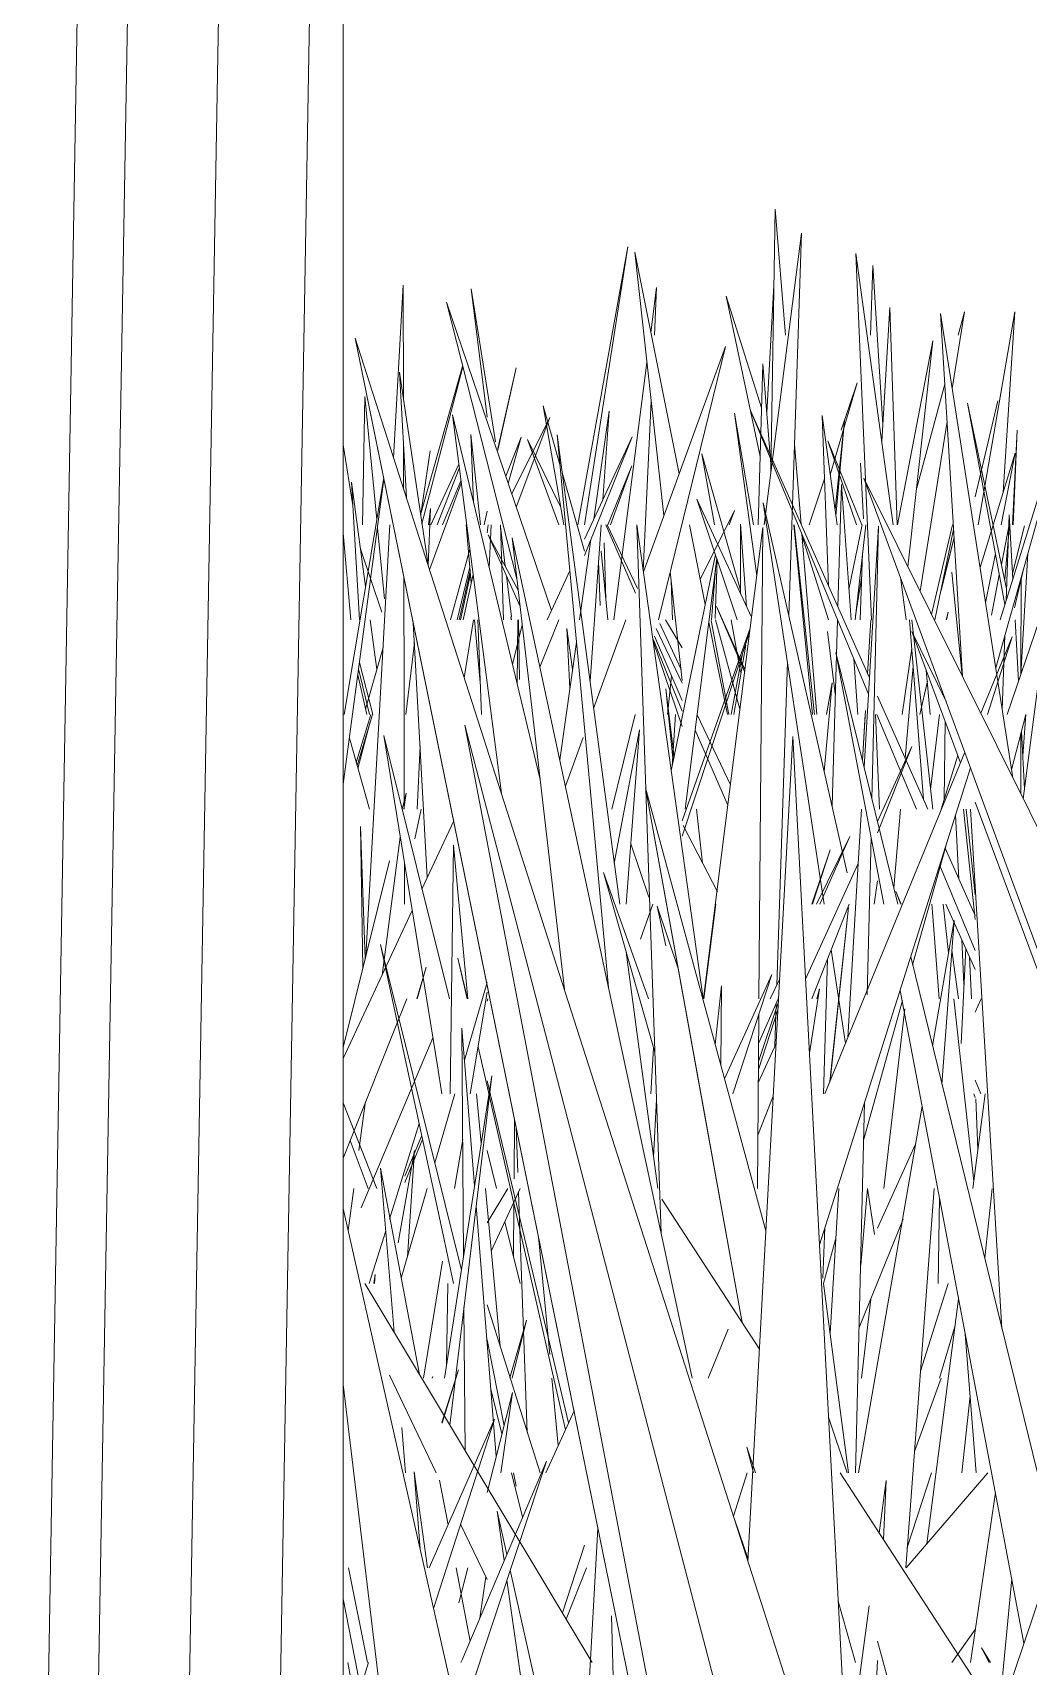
# Model space of a CAD drawing. Header units: millimetres. Extents: x -10020 to 20888, y -4665 to 12339.
# Drawn here: x 1306.92 to 1335.87, y 3074.69 to 3122.22 of the extents above; entities that cross this region are included whole.
import ezdxf

# ---------------------------------------------------------------- set-up
doc = ezdxf.new("R2010")
doc.units = ezdxf.units.MM
doc.layers.add('A-FLOR-HRAL', color=11, linetype='Continuous', lineweight=9)
doc.layers.add('G-IMPT', color=8, linetype='Continuous', lineweight=9)

# ---------------------------------------------------------------- blocks, each defined once
blk = doc.blocks.new('Railing - 1_-408027-West')
at = {"layer": 'A-FLOR-HRAL'}
blk.add_line((1315.951, 3568.44), (1315.951, 3048), dxfattribs=at)
blk = doc.blocks.new('Railing - Railing-407973-West')
at = {"layer": 'A-FLOR-HRAL'}
for p, q in [((1308.381, 3048), (1316.065, 3490.552)), ((1311.027, 3048), (1316.065, 3338.152)), ((1313.673, 3048), (1316.065, 3185.752))]:
    blk.add_line(p, q, dxfattribs=at)
blk.add_blockref('Railing - 1_-408027-West', (0, 0))
blk = doc.blocks.new('Top Rail Type - Top Rail_Internal_-407996-West')
at = {"layer": 'A-FLOR-HRAL'}
blk.add_line((1306.919, 3048), (1322.413, 3940.428), dxfattribs=at)
blk = doc.blocks.new('Grass Array - 25_dwg-V18-West')
at = {"layer": 'G-IMPT'}
blk.add_line((1335.664, 3105.142), (1335.667, 3106.381), dxfattribs=at)
blk = doc.blocks.new('Grass Array - 25_dwg-V19-West')
at = {"layer": 'G-IMPT'}
for p, q in [((1328.387, 3109.421), (1328.51, 3117.087)), ((1328.812, 3113.419), (1328.51, 3117.087)), ((1328.194, 3107.901), (1329.275, 3116.393)), ((1328.912, 3105.25), (1329.275, 3116.393)), ((1322.777, 3107.901), (1324.224, 3115.987)), ((1322.968, 3107.901), (1324.224, 3115.987)), ((1325.72, 3109.39), (1324.429, 3115.838)), ((1325.278, 3108.178), (1324.429, 3115.838)), ((1331.946, 3107.901), (1330.856, 3115.8)), ((1331.311, 3105.142), (1330.856, 3115.8)), ((1317.416, 3109.853), (1317.696, 3114.874)), ((1317.702, 3111.572), (1317.696, 3114.874)), ((1328.268, 3111.166), (1328.474, 3114.865)), ((1322.005, 3105.409), (1318.951, 3114.385)), ((1321.008, 3106.294), (1318.951, 3114.385)), ((1328.116, 3111.306), (1327.091, 3114.557)), ((1328.077, 3109.889), (1327.091, 3114.557)), ((1331.845, 3114.224), (1331.611, 3110.33)), ((1331.611, 3110.33), (1331.845, 3114.224)), ((1331.845, 3114.224), (1332.057, 3107.901)), ((1335.427, 3100.537), (1333.322, 3114.054)), ((1333.961, 3103.49), (1333.322, 3114.054)), ((1333.663, 3111.866), (1334.017, 3114.105)), ((1333.831, 3113.419), (1334.017, 3114.105)), ((1332.033, 3064.311), (1316.3, 3113.33)), ((1316.3, 3113.33), (1318.697, 3101.573)), ((1329.618, 3048), (1316.3, 3113.33)), ((1334.928, 3103.741), (1337.733, 3113.761)), ((1335.056, 3105.142), (1337.733, 3113.761)), ((1324.681, 3106.536), (1327.066, 3113.087)), ((1325.118, 3105.142), (1327.066, 3113.087)), ((1332.074, 3107.901), (1333.102, 3113.261)), ((1332.376, 3106.681), (1333.102, 3113.261)), ((1317.588, 3112.346), (1318.417, 3106.734)), ((1317.588, 3112.346), (1317.789, 3108.693)), ((1318.201, 3108.197), (1319.424, 3112.523)), ((1318.24, 3107.934), (1319.431, 3112.495)), ((1328.022, 3107.901), (1328.152, 3112.591)), ((1328.391, 3109.668), (1328.152, 3112.591)), ((1332.63, 3108.983), (1333.447, 3111.998)), ((1335.728, 3099.932), (1337.33, 3112.32)), ((1335.239, 3106.044), (1334.107, 3111.441)), ((1335.193, 3105.581), (1334.107, 3111.441)), ((1320.552, 3100.082), (1319.125, 3111.1)), ((1321.678, 3100.487), (1319.125, 3111.1)), ((1322.253, 3109.656), (1321.767, 3111.365)), ((1322.368, 3107.901), (1321.767, 3111.365)), ((1323.24, 3108.07), (1323.684, 3111.207)), ((1323.502, 3108.634), (1323.684, 3111.207)), ((1327.887, 3107.901), (1327.332, 3111.155)), ((1327.976, 3106.421), (1327.332, 3111.155)), ((1331.255, 3103.446), (1327.796, 3111.227)), ((1331.227, 3102.976), (1327.796, 3111.227)), ((1330.068, 3106.117), (1329.883, 3111.084)), ((1330.314, 3107.901), (1329.883, 3111.084)), ((1319.737, 3108.554), (1319.661, 3110.526)), ((1319.942, 3107.901), (1319.661, 3110.526)), ((1323.215, 3099.294), (1322.173, 3110.517)), ((1323.993, 3096.865), (1322.173, 3110.517)), ((1322.971, 3107.014), (1324.351, 3110.463)), ((1322.971, 3107.489), (1324.351, 3110.463)), ((1332.73, 3105.967), (1333.512, 3110.912)), ((1317.707, 3108.946), (1317.705, 3110.215)), ((1329.265, 3107.922), (1329.074, 3110.24)), ((1315.951, 3100.356), (1317.136, 3109.23)), ((1315.978, 3102.383), (1317.128, 3109.271)), ((1322.971, 3107.138), (1322.319, 3109.426)), ((1330.334, 3105.517), (1330.438, 3109.073)), ((1330.719, 3105.142), (1330.438, 3109.073)), ((1331.094, 3109.262), (1339.841, 3091.651)), ((1331.094, 3109.262), (1335.195, 3098.117)), ((1327.412, 3105.142), (1326.236, 3108.65)), ((1327.824, 3105.211), (1326.236, 3108.65)), ((1330.608, 3097.775), (1328.165, 3108.541)), ((1329.941, 3096.865), (1328.165, 3108.541)), ((1318.418, 3106.731), (1318.491, 3108.375)), ((1318.434, 3107.901), (1318.491, 3108.375)), ((1320.046, 3107.901), (1320.133, 3108.295)), ((1335.227, 3105.692), (1335.314, 3108.192)), ((1335.421, 3106.318), (1335.314, 3108.192)), ((1316.608, 3095.354), (1317.308, 3107.901)), ((1318.453, 3107.901), (1318.455, 3107.907)), ((1318.453, 3107.901), (1318.455, 3107.907)), ((1320.133, 3107.666), (1320.169, 3107.901)), ((1320.169, 3107.612), (1321.042, 3106.003)), ((1320.169, 3107.612), (1321.097, 3105.522)), ((1321.097, 3105.522), (1320.169, 3107.612)), ((1323.129, 3103.35), (1323.45, 3107.901)), ((1324.454, 3105.913), (1323.59, 3107.901)), ((1324.505, 3106.053), (1323.63, 3107.901)), ((1326.423, 3094.106), (1324.49, 3107.898)), ((1324.86, 3097.07), (1324.49, 3107.898)), ((1326.481, 3105.586), (1326.018, 3107.901)), ((1326.818, 3097.224), (1328.153, 3107.823)), ((1328.041, 3094.106), (1328.153, 3107.823)), ((1329.598, 3102.383), (1329.051, 3107.901)), ((1329.656, 3102.383), (1329.061, 3107.901)), ((1329.522, 3104.804), (1329.289, 3107.637)), ((1330.657, 3106.018), (1331.04, 3107.901)), ((1330.838, 3105.142), (1331.148, 3107.901)), ((1331.521, 3107.862), (1331.099, 3100.855)), ((1331.521, 3107.862), (1331.329, 3099.921)), ((1323.124, 3096.966), (1320.867, 3107.524)), ((1322.382, 3094.382), (1320.867, 3107.524)), ((1322.826, 3105.142), (1323.156, 3107.478)), ((1330.06, 3105.142), (1329.294, 3107.571)), ((1325.493, 3100.745), (1326.777, 3107.035)), ((1325.896, 3099.624), (1326.816, 3106.918)), ((1335.859, 3107.066), (1335.662, 3103.558)), ((1317.719, 3102.942), (1317.712, 3106.404)), ((1319.437, 3105.142), (1319.727, 3106.455)), ((1321.881, 3105.142), (1322.54, 3106.563)), ((1325.811, 3103.377), (1325.46, 3106.539)), ((1326.777, 3106.602), (1326.658, 3105.142)), ((1332.327, 3105.142), (1332.156, 3106.375)), ((1333.951, 3103.51), (1333.647, 3106.529)), ((1335.659, 3103.55), (1335.667, 3106.381)), ((1327.625, 3103.63), (1326.806, 3105.523)), ((1327.632, 3103.688), (1326.806, 3105.523)), ((1317.989, 3105.048), (1318.21, 3101.01)), ((1319.472, 3103.447), (1319.738, 3105.142)), ((1319.974, 3102.383), (1319.868, 3105.142)), ((1320.871, 3103.842), (1321.159, 3104.988)), ((1321.013, 3103.272), (1321.025, 3105.142)), ((1321.073, 3103.402), (1321.049, 3105.142)), ((1321.67, 3103.765), (1322.221, 3105.142)), ((1322.455, 3104.884), (1322.62, 3103.688)), ((1322.455, 3104.884), (1322.543, 3103.142)), ((1323.234, 3102.562), (1324.173, 3105.142)), ((1325.811, 3103.292), (1325.056, 3104.888)), ((1327.784, 3104.895), (1325.811, 3099.289)), ((1327.768, 3104.766), (1325.811, 3098.839)), ((1326.83, 3103.843), (1326.584, 3105.073)), ((1329.522, 3104.804), (1329.722, 3102.383)), ((1330.261, 3102.989), (1330.032, 3104.801)), ((1330.166, 3099.722), (1330.323, 3105.142)), ((1331.298, 3105.142), (1331.203, 3103.563)), ((1331.203, 3103.563), (1331.298, 3105.142)), ((1332.829, 3099.905), (1332.42, 3105.142)), ((1333.097, 3099.624), (1332.489, 3105.142)), ((1333.486, 3102.763), (1332.49, 3104.795)), ((1333.905, 3100.979), (1332.49, 3104.795)), ((1335.263, 3102.383), (1336.2, 3105.142)), ((1335.592, 3103.352), (1335.489, 3105.142)), ((1316.6, 3102.537), (1317.109, 3104.335)), ((1317.768, 3102.383), (1318.02, 3104.473)), ((1322.249, 3101.061), (1322.733, 3104.485)), ((1325.811, 3102.032), (1324.965, 3104.52)), ((1325.811, 3102.476), (1324.975, 3104.559)), ((1325.811, 3102.789), (1324.999, 3104.658)), ((1332.485, 3104.31), (1332.202, 3102.383)), ((1334.494, 3102.417), (1335.405, 3104.641)), ((1334.69, 3102.383), (1335.405, 3104.641)), ((1335.117, 3102.53), (1335.192, 3104.682)), ((1316.811, 3102.383), (1316.423, 3103.894)), ((1326.83, 3103.843), (1327.122, 3102.383)), ((1328.561, 3094.508), (1328.868, 3103.917)), ((1332.078, 3096.865), (1330.282, 3104.187)), ((1331.67, 3096.865), (1330.282, 3104.187)), ((1330.917, 3102.383), (1330.801, 3104)), ((1332.526, 3103.787), (1332.292, 3101.113)), ((1316.635, 3102.383), (1316.376, 3103.539)), ((1316.715, 3102.383), (1316.399, 3103.707)), ((1332.719, 3102.383), (1332.944, 3103.349)), ((1333.025, 3102.383), (1332.906, 3103.671)), ((1317.719, 3102.942), (1317.725, 3099.624)), ((1325.547, 3101.011), (1325.336, 3103.132)), ((1325.571, 3101.128), (1325.336, 3103.132)), ((1329.938, 3100.727), (1330.174, 3103.303)), ((1330.002, 3102.383), (1330.174, 3103.303)), ((1332.954, 3099.624), (1331.489, 3102.919)), ((1316.327, 3100.99), (1316.755, 3102.383)), ((1316.353, 3100.897), (1316.798, 3102.383)), ((1323.765, 3099.624), (1324.441, 3102.383)), ((1327.21, 3100.335), (1326.243, 3102.378)), ((1331.052, 3101.05), (1331.139, 3102.503)), ((1331.052, 3101.05), (1331.132, 3102.383)), ((1331.547, 3099.624), (1331.429, 3102.383)), ((1332.468, 3099.993), (1331.473, 3102.383)), ((1333.034, 3100.196), (1333.291, 3102.383)), ((1335.39, 3100.776), (1335.8, 3102.383)), ((1335.713, 3101.179), (1335.807, 3102.383)), ((1316.378, 3100.807), (1316.734, 3102.169)), ((1322.01, 3092.411), (1319.49, 3102.077)), ((1325.512, 3070.558), (1319.49, 3102.077)), ((1323.834, 3098.061), (1324.572, 3101.94)), ((1324.178, 3096.865), (1324.572, 3101.94)), ((1327.135, 3099.742), (1326.186, 3101.926)), ((1333.429, 3099.903), (1333.457, 3102.187)), ((1335.765, 3100.218), (1335.675, 3101.891)), ((1316.13, 3101.694), (1316.71, 3099.624)), ((1317.129, 3101.775), (1319.037, 3094.106)), ((1317.129, 3101.775), (1318.688, 3092.161)), ((1318.103, 3099.624), (1318.185, 3101.473)), ((1329.618, 3048), (1318.697, 3101.573)), ((1322.925, 3101.713), (1322.411, 3100.302)), ((1327.721, 3077.745), (1329.024, 3101.747)), ((1329.53, 3092.13), (1329.024, 3101.747)), ((1331.489, 3098.941), (1332.484, 3101.454)), ((1331.489, 3099.274), (1332.484, 3101.454)), ((1335.655, 3101.814), (1335.653, 3100.083)), ((1318.395, 3097.635), (1318.21, 3101.01)), ((1331.328, 3094.692), (1334.03, 3101.284)), ((1333.342, 3099.624), (1333.828, 3101.187)), ((1329.802, 3086.95), (1334.198, 3100.828)), ((1317.663, 3099.624), (1317.778, 3100.092)), ((1317.717, 3099.624), (1317.778, 3100.092)), ((1324.742, 3100.245), (1328.244, 3087.362)), ((1324.742, 3100.245), (1326.434, 3090.879)), ((1327.552, 3084.694), (1324.742, 3100.245)), ((1332.468, 3099.993), (1332.621, 3099.624)), ((1318.03, 3098.768), (1318.219, 3099.624)), ((1326.401, 3098.059), (1326.227, 3099.624)), ((1331.025, 3099.624), (1330.892, 3097.405)), ((1332.162, 3099.624), (1331.962, 3097.338)), ((1334.33, 3096.417), (1333.99, 3099.624)), ((1334.07, 3099.624), (1334.33, 3097.133)), ((1334.194, 3099.624), (1335.107, 3084.517)), ((1339.351, 3086.292), (1334.33, 3099.833)), ((1316.523, 3095.009), (1316.456, 3099.125)), ((1316.589, 3095.278), (1316.456, 3099.125)), ((1318.241, 3097.303), (1319.163, 3099.288)), ((1323.215, 3099.294), (1323.665, 3094.437)), ((1325.837, 3099.156), (1326.831, 3097.224)), ((1332.033, 3064.311), (1343.738, 3099.117)), ((1333.852, 3097.605), (1333.761, 3099.45)), ((1317.079, 3094.799), (1317.609, 3098.812)), ((1319.063, 3091.347), (1319.16, 3098.582)), ((1319.575, 3094.106), (1319.16, 3098.582)), ((1324.314, 3098.623), (1324.842, 3097.07)), ((1330.681, 3098.831), (1329.717, 3096.865)), ((1330.681, 3098.831), (1329.815, 3096.865)), ((1331.302, 3098.809), (1331.191, 3094.23)), ((1315.951, 3092.693), (1317.292, 3098.123)), ((1317.728, 3098.081), (1317.73, 3096.865)), ((1329.576, 3096.865), (1330.111, 3098.444)), ((1329.595, 3096.865), (1330.111, 3098.444)), ((1333.472, 3098.537), (1332.511, 3095.102)), ((1334.33, 3096.53), (1333.458, 3098.492)), ((1339.423, 3086.628), (1335.195, 3098.117)), ((1325.015, 3092.555), (1323.516, 3097.788)), ((1324.832, 3094.106), (1323.516, 3097.788)), ((1329.396, 3094.683), (1330.931, 3098.048)), ((1333.299, 3097.992), (1334.33, 3095.514)), ((1326.818, 3097.224), (1326.426, 3094.106)), ((1330.626, 3092.978), (1330.892, 3097.405)), ((1331.489, 3097.538), (1331.39, 3096.865)), ((1332.18, 3096.865), (1332.024, 3097.236)), ((1332.167, 3096.865), (1332.024, 3097.236)), ((1315.951, 3092.369), (1317.954, 3096.684)), ((1323.124, 3096.966), (1326.096, 3083.07)), ((1324.958, 3096.865), (1324.6, 3095.85)), ((1324.86, 3097.07), (1325.195, 3087.284)), ((1325.697, 3094.963), (1325.077, 3096.81)), ((1325.331, 3095.648), (1325.077, 3096.81)), ((1326.788, 3096.865), (1326.437, 3094.106)), ((1329.576, 3094.106), (1330.668, 3096.865)), ((1330.102, 3091.7), (1330.647, 3096.771)), ((1330.108, 3091.716), (1330.647, 3096.771)), ((1333.085, 3096.629), (1333.066, 3096.865)), ((1333.557, 3095.451), (1333.401, 3096.865)), ((1334.33, 3094.958), (1333.476, 3096.865)), ((1333.085, 3096.629), (1333.282, 3094.106)), ((1333.089, 3092.746), (1333.718, 3096.384)), ((1333.363, 3091.628), (1333.718, 3096.384)), ((1334.003, 3094.527), (1333.939, 3095.831)), ((1319.386, 3086.214), (1317.039, 3095.687)), ((1318.829, 3087.373), (1317.039, 3095.687)), ((1319.565, 3094.106), (1319.283, 3095.288)), ((1319.553, 3094.106), (1319.283, 3095.288)), ((1325.097, 3088.588), (1324.179, 3095.471)), ((1329.923, 3091.347), (1330.037, 3095.271)), ((1330.557, 3092.812), (1330.143, 3095.539)), ((1336.139, 3080.311), (1332.455, 3095.327)), ((1333.654, 3095.523), (1333.849, 3094.106)), ((1333.919, 3092.814), (1334.054, 3095.573)), ((1334.219, 3094.106), (1334.166, 3095.324)), ((1318.087, 3094.106), (1318.361, 3095.027)), ((1318.102, 3094.106), (1318.361, 3095.027)), ((1327.041, 3091.785), (1328.414, 3094.815)), ((1327.277, 3091.347), (1328.414, 3094.815)), ((1319.476, 3092.322), (1320.133, 3094.587)), ((1319.646, 3091.347), (1320.133, 3094.302)), ((1326.771, 3092.781), (1326.95, 3094.485)), ((1326.937, 3092.171), (1326.95, 3094.485)), ((1328.651, 3094.691), (1328.364, 3094.106)), ((1329.509, 3092.53), (1329.806, 3094.399)), ((1329.726, 3094.106), (1329.806, 3094.399)), ((1331.328, 3094.692), (1329.957, 3091.347)), ((1332.147, 3094.351), (1335.748, 3075.357)), ((1317.804, 3094.106), (1315.951, 3089.476)), ((1320.155, 3094.106), (1320.133, 3094.043)), ((1328.026, 3092.283), (1328.603, 3093.989)), ((1328.601, 3094.106), (1328.03, 3092.81)), ((1328.503, 3092.726), (1328.544, 3093.977)), ((1332.22, 3094.065), (1331.089, 3090.022)), ((1332.284, 3093.815), (1331.67, 3088.588)), ((1334.289, 3088.803), (1333.705, 3094.106)), ((1334.502, 3094.106), (1334.33, 3093.724)), ((1334.33, 3093.724), (1334.502, 3094.106)), ((1327.996, 3088.588), (1328.037, 3093.666)), ((1328.024, 3092.051), (1328.593, 3093.793)), ((1316.476, 3088.025), (1318.556, 3092.974)), ((1319.769, 3088.665), (1319.401, 3093.254)), ((1319.452, 3086.633), (1319.401, 3093.254)), ((1321.203, 3086.879), (1319.871, 3092.713)), ((1322.01, 3092.411), (1329.478, 3063.757)), ((1324.901, 3091.347), (1324.978, 3092.684)), ((1328.021, 3091.669), (1328.539, 3092.805)), ((1318.819, 3091.347), (1318.688, 3092.161)), ((1329.53, 3092.13), (1330.731, 3069.275)), ((1318.895, 3083.07), (1320.27, 3091.866)), ((1319.321, 3083.951), (1320.27, 3091.866)), ((1322.507, 3081.773), (1320.133, 3091.726)), ((1334.496, 3091.347), (1334.33, 3091.742)), ((1315.951, 3091.086), (1316.927, 3088.588)), ((1316.404, 3089.695), (1316.585, 3091.059)), ((1318.612, 3089.34), (1319.194, 3091.347)), ((1319.963, 3089.907), (1319.83, 3091.347)), ((1324.974, 3089.509), (1325.062, 3091.178)), ((1328.456, 3091.277), (1328.009, 3090.146)), ((1331.115, 3091.095), (1330.853, 3080.311)), ((1332.252, 3087.909), (1332.784, 3090.988)), ((1334.261, 3088.588), (1334.618, 3091.347)), ((1334.33, 3091.238), (1334.288, 3091.347)), ((1334.408, 3089.72), (1334.344, 3091.201)), ((1317.292, 3087.699), (1318.161, 3090.478)), ((1320.918, 3088.875), (1320.929, 3090.623)), ((1327.551, 3084.695), (1326.434, 3090.879)), ((1327.552, 3084.694), (1326.434, 3090.879)), ((1316.269, 3090.271), (1316.926, 3088.588)), ((1318.236, 3090.129), (1317.745, 3088.949)), ((1317.745, 3088.767), (1318.26, 3090.016)), ((1319.191, 3088.588), (1319.426, 3090.014)), ((1321.026, 3089.053), (1320.978, 3090.385)), ((1316.677, 3088.588), (1316.154, 3089.983)), ((1317.546, 3087.005), (1318.024, 3089.697)), ((1317.818, 3086.6), (1318.024, 3089.697)), ((1320.133, 3089.7), (1320.409, 3088.588)), ((1331.489, 3087.436), (1332.592, 3089.877)), ((1331.489, 3087.436), (1332.592, 3089.877)), ((1318.171, 3083.173), (1317.035, 3089.182)), ((1317.428, 3084.413), (1317.035, 3089.182)), ((1316.096, 3087.365), (1316.258, 3088.588)), ((1317.64, 3085.984), (1318.394, 3088.588)), ((1320.086, 3088.588), (1320.511, 3084.001)), ((1320.133, 3087.592), (1320.742, 3088.588)), ((1320.254, 3086.768), (1321.101, 3088.588)), ((1330.108, 3084.37), (1330.361, 3088.588)), ((1331.197, 3088.588), (1331.001, 3086.355)), ((1331.404, 3087.247), (1331.2, 3088.588)), ((1332.312, 3077.552), (1333.136, 3088.588)), ((1334.823, 3088.588), (1334.608, 3086.569)), ((1320.903, 3086.604), (1320.913, 3088.184)), ((1321.301, 3081.493), (1321.047, 3088.473)), ((1325.22, 3088.283), (1328.057, 3083.917)), ((1333.258, 3085.829), (1333.289, 3088.328)), ((1315.951, 3088.009), (1324.988, 3048)), ((1320.401, 3080.794), (1319.816, 3088.084)), ((1332.252, 3087.909), (1330.937, 3080.311)), ((1332.24, 3087.702), (1330.956, 3084.541)), ((1316.708, 3085.829), (1317.185, 3087.358)), ((1318.829, 3087.373), (1319.162, 3085.829)), ((1320.65, 3087.619), (1321.096, 3085.829)), ((1321.63, 3087.186), (1321.955, 3083.755)), ((1329.895, 3085.984), (1329.961, 3087.454)), ((1321.203, 3086.879), (1322.415, 3081.57)), ((1330.272, 3087.104), (1329.915, 3085.83)), ((1318.842, 3086.471), (1318.282, 3083.07)), ((1318.255, 3083.034), (1316.58, 3085.829)), ((1316.842, 3085.829), (1316.882, 3086.088)), ((1316.862, 3085.829), (1316.882, 3086.088)), ((1318.957, 3083.464), (1318.989, 3085.829)), ((1330.324, 3082.73), (1329.915, 3085.829)), ((1332.739, 3083.271), (1333.547, 3085.829)), ((1332.739, 3083.271), (1333.547, 3085.829)), ((1331.292, 3085.369), (1331.022, 3083.07)), ((1332.925, 3078.249), (1333.847, 3085.383)), ((1319.463, 3085.142), (1319.495, 3080.963)), ((1320.133, 3085.2), (1321.674, 3080.311)), ((1320.8, 3083.082), (1321.278, 3084.757)), ((1320.86, 3083.07), (1321.278, 3084.757)), ((1327.149, 3084.495), (1326.565, 3083.07)), ((1333.747, 3084.606), (1333.296, 3083.07)), ((1334.043, 3084.351), (1334.358, 3080.311)), ((1319.051, 3081.705), (1319.321, 3083.951)), ((1320.133, 3084.184), (1320.628, 3081.685)), ((1320.628, 3081.685), (1320.133, 3084.184)), ((1318.489, 3061.758), (1315.951, 3082.89)), ((1318.653, 3080.311), (1317.292, 3083.162)), ((1323.192, 3074.793), (1318.255, 3083.034)), ((1318.557, 3083.12), (1318.534, 3083.07)), ((1318.823, 3081.778), (1319.306, 3083.312)), ((1318.829, 3081.764), (1319.306, 3083.312)), ((1322.02, 3083.07), (1322.205, 3081.108)), ((1332.564, 3080.932), (1333.34, 3083.07)), ((1320.133, 3079.742), (1320.876, 3082.657)), ((1320.568, 3081.448), (1320.244, 3082.755)), ((1320.536, 3080.311), (1320.876, 3082.657)), ((1330.324, 3082.73), (1330.642, 3080.311)), ((1334.183, 3082.558), (1333.944, 3080.311)), ((1322.663, 3082.118), (1321.844, 3080.311)), ((1330.61, 3080.311), (1330.066, 3081.933)), ((1317.657, 3081.632), (1317.766, 3080.311)), ((1318.453, 3077.552), (1320.348, 3081.881)), ((1318.58, 3076.37), (1320.348, 3081.881)), ((1327.693, 3081.062), (1327.887, 3080.311)), ((1327.693, 3081.062), (1327.94, 3080.311)), ((1327.94, 3080.311), (1327.693, 3081.062)), ((1319.335, 3073.027), (1321.858, 3080.656)), ((1319.409, 3074.878), (1321.858, 3080.656)), ((1318.399, 3077.552), (1318.009, 3080.341)), ((1318.191, 3078.091), (1318.009, 3080.341)), ((1318.998, 3078.799), (1318.752, 3080.104)), ((1321.167, 3079.027), (1320.849, 3080.311)), ((1320.901, 3080.311), (1320.977, 3079.929)), ((1327.301, 3079.054), (1327.699, 3080.311)), ((1330.4, 3080.311), (1334.33, 3074.263)), ((1331.536, 3078.563), (1331.742, 3080.089)), ((1331.659, 3078.374), (1331.742, 3080.089)), ((1334.696, 3080.311), (1332.326, 3077.552)), ((1332.356, 3078.14), (1333.06, 3080.311)), ((1334.916, 3079.746), (1334.193, 3074.793)), ((1320.427, 3079.198), (1320.707, 3077.942)), ((1320.427, 3079.198), (1320.631, 3077.761)), ((1320.133, 3077.21), (1319.365, 3078.818)), ((1322.828, 3069.275), (1323.36, 3078.698)), ((1327.33, 3078.964), (1327.725, 3077.802)), ((1322.326, 3076.24), (1322.971, 3078.207)), ((1316.66, 3074.793), (1316.1, 3077.552)), ((1319.638, 3075.418), (1319.234, 3077.552)), ((1319.314, 3076.53), (1319.574, 3077.552)), ((1319.923, 3076.091), (1320.097, 3077.286)), ((1320.712, 3077.191), (1321.227, 3073.569)), ((1320.809, 3077.486), (1323.878, 3063.757)), ((1323.024, 3077.552), (1322.434, 3076.059)), ((1335.01, 3073.217), (1335.392, 3077.235)), ((1315.951, 3076.646), (1316.597, 3073.315)), ((1330.347, 3076.581), (1330.848, 3074.793)), ((1330.958, 3074.286), (1331.249, 3076.443)), ((1323.749, 3076.159), (1324.115, 3063.757)), ((1333.651, 3074.793), (1334.33, 3075.755)), ((1331.489, 3075.419), (1333.159, 3069.275)), ((1316.082, 3074.793), (1319.649, 3055.48)), ((1316.683, 3074.793), (1316.307, 3073.572)), ((1319.409, 3074.878), (1319.373, 3074.793)), ((1331.118, 3067.161), (1331.489, 3074.859)), ((1334.512, 3075.219), (1334.732, 3074.793)), ((1334.512, 3075.219), (1334.771, 3074.793))]:
    blk.add_line(p, q, dxfattribs=at)
blk = doc.blocks.new('Grass Array - Grass Array-439229-West')
for name in ['Grass Array - 25_dwg-V19-West', 'Grass Array - 25_dwg-V18-West']:
    blk.add_blockref(name, (0, 0))
blk = doc.blocks.new('Grass Array - Grass Array-V20-West')
blk.add_blockref('Grass Array - 25_dwg-V18-West', (0, 0))
blk.add_blockref('Grass Array - 25_dwg-V18-West', (0, 0))
blk = doc.blocks.new('Grass Array - 25_dwg-V26-West')
at = {"layer": 'G-IMPT'}
blk.add_line((1335.664, 3105.142), (1335.667, 3106.336), dxfattribs=at)
blk = doc.blocks.new('Grass Array - 25_dwg-V27-West')
at = {"layer": 'G-IMPT'}
blk.add_line((1335.664, 3105.142), (1335.667, 3106.381), dxfattribs=at)
blk = doc.blocks.new('Grass Array - Grass Array-440235-West')
for name in ['Grass Array - 25_dwg-V27-West', 'Grass Array - 25_dwg-V18-West', 'Grass Array - 25_dwg-V18-West', 'Grass Array - 25_dwg-V18-West', 'Grass Array - 25_dwg-V18-West', 'Grass Array - 25_dwg-V18-West', 'Grass Array - 25_dwg-V18-West', 'Grass Array - 25_dwg-V26-West', 'Grass Array - 25_dwg-V26-West', 'Grass Array - 25_dwg-V26-West']:
    blk.add_blockref(name, (0, 0))
blk = doc.blocks.new('Grass Array - 25_dwg-V42-West')
at = {"layer": 'G-IMPT'}
for p, q in [((1320.448, 3110.119), (1320.978, 3112.468)), ((1320.449, 3110.078), (1320.978, 3112.468)), ((1335.415, 3107.901), (1335.549, 3110.659)), ((1335.432, 3107.901), (1335.549, 3110.659)), ((1333.337, 3105.994), (1333.716, 3107.533)), ((1333.344, 3106.031), (1333.716, 3107.534))]:
    blk.add_line(p, q, dxfattribs=at)
blk = doc.blocks.new('Grass Array - 25_dwg-V43-West')
at = {"layer": 'G-IMPT'}
for p, q in [((1331.285, 3113.419), (1331.358, 3115.453)), ((1331.64, 3110.82), (1331.358, 3115.453)), ((1320.378, 3110.313), (1319.675, 3114.766)), ((1320.133, 3111.033), (1319.675, 3114.766)), ((1324.898, 3113.497), (1325.066, 3114.807)), ((1325.001, 3113.419), (1325.066, 3114.807)), ((1334.416, 3107.901), (1335.483, 3114.101)), ((1335.147, 3108.853), (1335.483, 3114.101)), ((1320.448, 3110.119), (1320.978, 3112.468)), ((1320.449, 3110.078), (1320.978, 3112.468)), ((1323.821, 3105.142), (1324.785, 3112.625)), ((1330.117, 3109.354), (1330.901, 3112.037)), ((1330.434, 3110.66), (1330.901, 3112.037)), ((1316.515, 3107.901), (1316.575, 3111.635)), ((1316.924, 3108.054), (1316.575, 3111.635)), ((1324.677, 3106.566), (1324.91, 3111.5)), ((1334.33, 3108.718), (1334.988, 3111.512)), ((1320.85, 3108.804), (1321.956, 3111.029)), ((1320.982, 3108.416), (1321.956, 3111.029)), ((1330.254, 3108.346), (1330.531, 3110.942)), ((1330.28, 3108.154), (1330.531, 3110.942)), ((1320.675, 3109.316), (1321.122, 3110.449)), ((1320.747, 3109.107), (1321.122, 3110.449)), ((1335.415, 3107.901), (1335.549, 3110.659)), ((1335.432, 3107.901), (1335.549, 3110.659)), ((1315.951, 3110.231), (1316.229, 3108.464)), ((1318.207, 3108.217), (1318.483, 3110.058)), ((1322.28, 3108.41), (1321.312, 3110.382)), ((1322.22, 3107.901), (1321.312, 3110.382)), ((1327.508, 3106.003), (1326.384, 3109.971)), ((1326.75, 3107.901), (1326.384, 3109.971)), ((1330.045, 3110.346), (1330.878, 3107.901)), ((1330.045, 3110.346), (1331.037, 3107.901)), ((1334.474, 3106.662), (1335.497, 3109.991)), ((1335.083, 3107.901), (1335.497, 3109.991)), ((1318.498, 3107.901), (1319.311, 3109.663)), ((1318.682, 3107.901), (1319.326, 3109.544)), ((1323.647, 3107.901), (1324.344, 3109.615)), ((1323.727, 3107.901), (1324.344, 3109.615)), ((1330.99, 3109.699), (1331.077, 3108.081)), ((1316.6, 3106.109), (1316.19, 3109.144)), ((1316.42, 3105.142), (1316.19, 3109.144)), ((1319.382, 3109.115), (1318.464, 3106.588)), ((1319.374, 3109.179), (1318.84, 3107.901)), ((1329.499, 3107.901), (1329.952, 3109.237)), ((1326.336, 3106.311), (1327.333, 3108.319)), ((1327.177, 3107.901), (1327.333, 3108.319)), ((1315.951, 3107.658), (1316.169, 3105.142)), ((1317.15, 3105.747), (1316.948, 3107.818)), ((1319.675, 3106.219), (1319.522, 3107.901)), ((1320.194, 3106.653), (1320.257, 3107.901)), ((1320.612, 3105.142), (1320.521, 3107.901)), ((1320.664, 3106.7), (1320.523, 3107.85)), ((1327.508, 3105.894), (1327.508, 3107.92)), ((1327.68, 3105.521), (1327.508, 3107.92)), ((1333.063, 3105.297), (1333.674, 3107.901)), ((1333.161, 3105.142), (1333.702, 3107.769)), ((1335.091, 3106.751), (1335.316, 3107.901)), ((1335.191, 3106.32), (1335.325, 3107.901)), ((1335.412, 3106.486), (1335.768, 3107.873)), ((1317.072, 3105.362), (1316.453, 3107.2)), ((1319.068, 3105.142), (1319.631, 3107.191)), ((1323.65, 3105.142), (1323.453, 3107.138)), ((1323.592, 3105.736), (1323.538, 3107.376)), ((1333.337, 3105.994), (1333.716, 3107.533)), ((1333.344, 3106.031), (1333.716, 3107.534)), ((1319.263, 3105.142), (1319.633, 3106.672)), ((1323.423, 3105.55), (1323.376, 3106.842)), ((1326.767, 3105.172), (1326.822, 3106.901)), ((1330.986, 3105.142), (1331.057, 3107.09)), ((1334.634, 3105.633), (1334.917, 3107.066)), ((1319.325, 3105.142), (1319.644, 3106.556)), ((1319.358, 3105.142), (1319.652, 3106.471)), ((1320.844, 3105.227), (1320.698, 3106.421)), ((1325.488, 3106.284), (1325.53, 3105.142)), ((1330.85, 3105.253), (1331.032, 3106.42)), ((1334.8, 3105.269), (1335.032, 3106.45)), ((1335.469, 3105.491), (1335.733, 3106.615)), ((1320.848, 3105.142), (1320.83, 3105.227)), ((1320.839, 3105.142), (1320.83, 3105.227)), ((1333.541, 3105.36), (1333.483, 3105.142)), ((1333.541, 3105.36), (1333.492, 3105.142)), ((1316.927, 3103.691), (1316.731, 3105.142)), ((1319.938, 3103.318), (1319.772, 3105.142)), ((1325.158, 3105.028), (1325.776, 3103.693)), ((1325.776, 3103.693), (1325.158, 3105.028)), ((1325.325, 3105.142), (1325.811, 3104.318)), ((1326.656, 3105.12), (1327.164, 3102.383)), ((1327.164, 3102.383), (1326.656, 3105.12)), ((1326.775, 3105.142), (1327.487, 3102.539)), ((1327.509, 3103.614), (1327.238, 3105.142)), ((1327.307, 3102.383), (1327.659, 3104.405)), ((1327.233, 3102.383), (1327.549, 3104.103)), ((1325.501, 3103.503), (1325.378, 3102.383)), ((1325.378, 3102.383), (1325.501, 3103.503)), ((1325.616, 3102.383), (1325.518, 3100.868))]:
    blk.add_line(p, q, dxfattribs=at)
blk = doc.blocks.new('Grass Array - Grass Array-440908-West')
for name in ['Grass Array - 25_dwg-V43-West', 'Grass Array - 25_dwg-V42-West', 'Grass Array - 25_dwg-V42-West', 'Grass Array - 25_dwg-V42-West']:
    blk.add_blockref(name, (0, 0))

msp = doc.modelspace()

# ---------------------------------------------------------------- block references
for name in ['Top Rail Type - Top Rail_Internal_-407996-West', 'Railing - Railing-407973-West', 'Grass Array - Grass Array-439229-West', 'Grass Array - Grass Array-440908-West', 'Grass Array - Grass Array-V20-West', 'Grass Array - Grass Array-440235-West']:
    msp.add_blockref(name, (0, 0))

doc.saveas('drawing.dxf')
